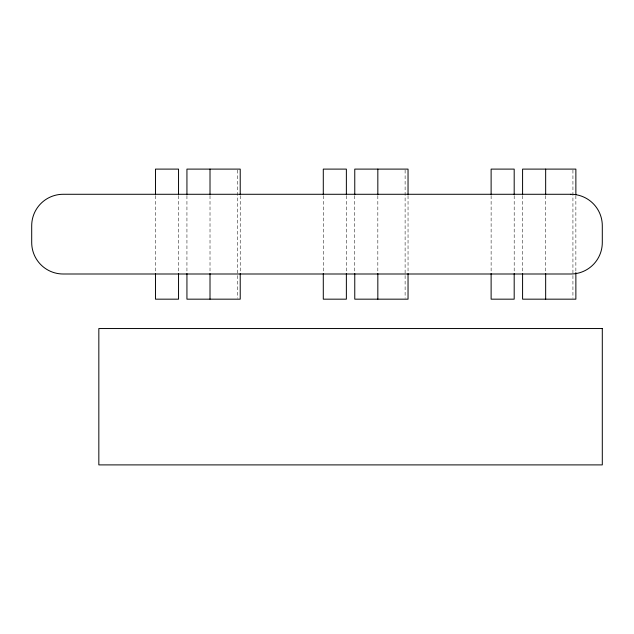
<?xml version="1.0" encoding="UTF-8"?>
<svg xmlns="http://www.w3.org/2000/svg" width="634" height="634" viewBox="0 0 634 634"><rect width="100%" height="100%" fill="white"/><g stroke="black" fill="none" stroke-linecap="round" stroke-linejoin="round"><path stroke-width="0.48" stroke-dasharray="3.17 2.38" d="M575.87 195.708L575.87 271.582M572.93 170.094L572.93 298.186M545.66 195.708L545.66 272.565M522.582 195.708L522.582 272.565M514.19 195.708L514.19 272.565M491.12 195.708L491.12 272.565M408.042 195.708L408.042 272.565M405.11 170.094L405.11 298.186M377.832 195.708L377.832 272.565M354.763 195.708L354.763 272.565M346.37 195.708L346.37 272.565M323.292 195.708L323.292 272.565M240.223 195.708L240.223 272.565M237.282 170.094L237.282 298.186M210.012 195.708L210.012 272.565M186.935 195.708L186.935 272.565M178.542 195.708L178.542 272.565M155.473 195.708L155.473 272.565"/><path stroke-width="0.95" d="M575.87 194.725L575.87 169.104L522.582 169.104L522.582 194.725M575.87 272.565L575.87 299.169L522.582 299.169L522.582 273.547M545.66 169.104L545.66 194.725M545.66 273.547L545.66 299.169M514.19 194.725L514.19 169.104L491.12 169.104L491.12 194.725M514.19 273.547L514.19 299.169L491.12 299.169L491.12 273.547M408.042 194.725L408.042 169.104L354.763 169.104L354.763 194.725M408.042 273.547L408.042 299.169L354.763 299.169L354.763 273.547M377.832 169.104L377.832 194.725M377.832 273.547L377.832 299.169M346.37 194.725L346.37 169.104L323.292 169.104L323.292 194.725M346.37 273.547L346.37 299.169L323.292 299.169L323.292 273.547M240.223 194.725L240.223 169.104L186.935 169.104L186.935 194.725M240.223 273.547L240.223 299.169L186.935 299.169L186.935 273.547M210.012 169.104L210.012 194.725M210.012 273.547L210.012 299.169M178.542 194.725L178.542 169.104L155.473 169.104L155.473 194.725M178.542 273.547L178.542 299.169L155.473 299.169L155.473 273.547M570.83 194.281L63.17 194.281A31.47 31.47 0 0 0 31.7 225.744L31.7 242.529A31.47 31.47 0 0 0 63.17 273.999L570.83 273.999A31.47 31.47 0 0 0 602.3 242.529L602.3 225.744A31.47 31.47 0 0 0 570.83 194.281M602.3 328.539L98.833 328.539L98.833 464.896L602.3 464.896L602.3 328.539"/></g></svg>
